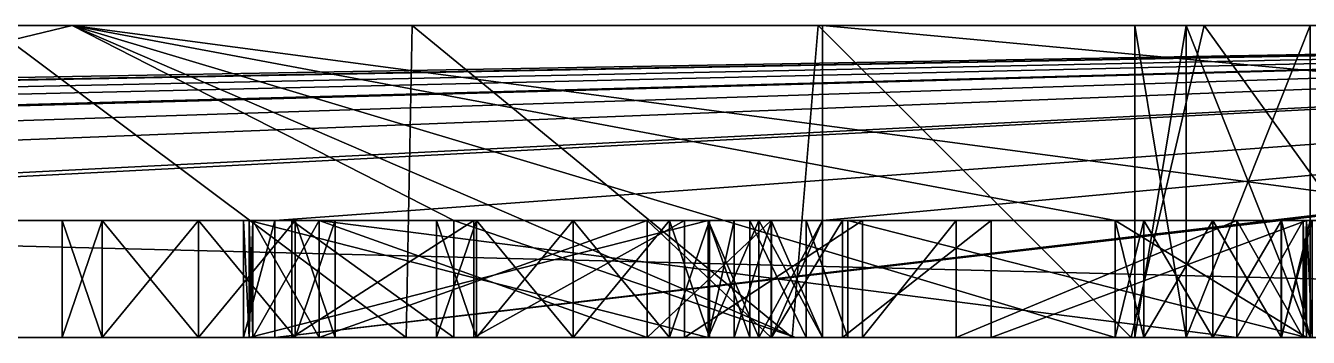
# Model space of a CAD drawing. Header units: millimetres. Extents: x -79 to 79, y 0 to 4.
# Drawn here: x 32.78 to 49.23, y 0 to 4 of the extents above; entities that cross this region are included whole.
import ezdxf

# ---------------------------------------------------------------- set-up
doc = ezdxf.new("R2010")
doc.units = ezdxf.units.MM
doc.header["$LTSCALE"] = 57.942387
for name, color, linetype in [('1', 7, 'CONTINUOUS'), ('100', 7, 'CONTINUOUS'), ('101', 7, 'CONTINUOUS'), ('102', 7, 'CONTINUOUS'), ('103', 7, 'CONTINUOUS'), ('104', 7, 'CONTINUOUS'), ('105', 7, 'CONTINUOUS'), ('106', 7, 'CONTINUOUS'), ('107', 7, 'CONTINUOUS'), ('108', 7, 'CONTINUOUS'), ('109', 7, 'CONTINUOUS'), ('130', 7, 'CONTINUOUS'), ('131', 7, 'CONTINUOUS'), ('132', 7, 'CONTINUOUS'), ('133', 7, 'CONTINUOUS'), ('134', 7, 'CONTINUOUS'), ('14', 7, 'CONTINUOUS'), ('141', 7, 'CONTINUOUS'), ('143', 7, 'CONTINUOUS'), ('144', 7, 'CONTINUOUS'), ('145', 7, 'CONTINUOUS'), ('146', 7, 'CONTINUOUS'), ('151', 7, 'CONTINUOUS'), ('163', 7, 'CONTINUOUS'), ('164', 7, 'CONTINUOUS'), ('165', 7, 'CONTINUOUS'), ('166', 7, 'CONTINUOUS'), ('2', 7, 'CONTINUOUS'), ('200', 7, 'CONTINUOUS'), ('201', 7, 'CONTINUOUS'), ('204', 7, 'CONTINUOUS'), ('205', 7, 'CONTINUOUS'), ('215', 7, 'CONTINUOUS'), ('216', 7, 'CONTINUOUS'), ('217', 7, 'CONTINUOUS'), ('218', 7, 'CONTINUOUS'), ('219', 7, 'CONTINUOUS'), ('220', 7, 'CONTINUOUS'), ('5', 7, 'CONTINUOUS'), ('8', 7, 'CONTINUOUS'), ('92', 7, 'CONTINUOUS'), ('93', 7, 'CONTINUOUS'), ('94', 7, 'CONTINUOUS'), ('95', 7, 'CONTINUOUS'), ('96', 7, 'CONTINUOUS'), ('97', 7, 'CONTINUOUS'), ('98', 7, 'CONTINUOUS'), ('99', 7, 'CONTINUOUS')]:
    doc.layers.add(name, color=color, linetype=linetype)

msp = doc.modelspace()

# ---------------------------------------------------------------- linework, layer by layer
at = {"layer": '1', "color": 250, "linetype": 'Continuous', "true_color": 0x272a2e}
for points in [[(21.848, 0, 38.5), (35.977, 0, 38.5), (-79, 0, 42.5), (21.848, 0, 38.5)], [(35.977, 0, 38.5), (48.876, 0, 38.5), (-79, 0, 42.5), (35.977, 0, 38.5)], [(48.876, 0, 38.5), (62.745, 0, 38.174), (-79, 0, 42.5), (48.876, 0, 38.5)], [(63.005, 0, 38.5), (64.274, 0, 38.5), (-79, 0, 42.5), (63.005, 0, 38.5)], [(-79, 0, 42.5), (64.274, 0, 38.5), (79, 0, 42.5), (-79, 0, 42.5)], [(62.858, 0, 38.351), (63.005, 0, 38.5), (-79, 0, 42.5), (62.858, 0, 38.351)], [(62.745, 0, 38.174), (62.858, 0, 38.351), (-79, 0, 42.5), (62.745, 0, 38.174)], [(21.848, 0, 38.5), (21.994, 0, 38.351), (35.576, 0, 37.926), (21.848, 0, 38.5)], [(35.977, 0, 38.5), (21.848, 0, 38.5), (35.576, 0, 37.926), (35.977, 0, 38.5)], [(21.994, 0, 38.351), (22.108, 0, 38.174), (33.762, 0, 21.237), (21.994, 0, 38.351)], [(35.576, 0, 37.926), (21.994, 0, 38.351), (35, 0, 21.75), (35.576, 0, 37.926)], [(35, 0, 21.75), (21.994, 0, 38.351), (33.762, 0, 21.237), (35, 0, 21.75)], [(22.108, 0, 38.174), (27.99, 0, 26.41), (33.25, 0, 20), (22.108, 0, 38.174)], [(33.762, 0, 21.237), (22.108, 0, 38.174), (33.25, 0, 20), (33.762, 0, 21.237)], [(27.99, 0, 26.41), (33.25, 0, -20), (33.25, 0, 20), (27.99, 0, 26.41)], [(33.25, 0, -20), (27.99, 0, 26.41), (32.015, 0, -57.071), (33.25, 0, -20)], [(36.196, 0, -48.716), (33.25, 0, -20), (32.015, 0, -57.071), (36.196, 0, -48.716)], [(37.662, 0, -56.895), (36.196, 0, -48.716), (32.015, 0, -57.071), (37.662, 0, -56.895)], [(33.25, 0, -20), (33.762, 0, -18.763), (33.25, 0, 20), (33.25, 0, -20)], [(33.25, 0, 20), (33.762, 0, -18.763), (33.762, 0, 18.763), (33.25, 0, 20)], [(33.762, 0, -21.237), (33.25, 0, -20), (36.196, 0, -48.716), (33.762, 0, -21.237)], [(33.762, 0, -18.763), (35, 0, -18.25), (33.762, 0, 18.763), (33.762, 0, -18.763)], [(33.762, 0, 18.763), (35, 0, -18.25), (35, 0, 18.25), (33.762, 0, 18.763)], [(35, 0, -21.75), (33.762, 0, -21.237), (35.65, 0, -37.229), (35, 0, -21.75)], [(33.762, 0, -21.237), (36.196, 0, -48.716), (35.694, 0, -38.202), (33.762, 0, -21.237)], [(35.65, 0, -37.229), (33.762, 0, -21.237), (35.694, 0, -38.202), (35.65, 0, -37.229)], [(36.238, 0, 21.237), (35.576, 0, 37.926), (35, 0, 21.75), (36.238, 0, 21.237)], [(35, 0, -18.25), (36.238, 0, -18.763), (35.65, 0, -5.197), (35, 0, -18.25)], [(35, 0, 18.25), (35, 0, -18.25), (35.65, 0, -5.197), (35, 0, 18.25)], [(36.238, 0, -21.237), (35, 0, -21.75), (35.65, 0, -37.229), (36.238, 0, -21.237)], [(36.238, 0, 18.763), (35, 0, 18.25), (35.65, 0, 5.197), (36.238, 0, 18.763)], [(35, 0, 18.25), (35.65, 0, -5.197), (35.65, 0, 5.197), (35, 0, 18.25)], [(35.65, 0, 37.229), (35.576, 0, 37.926), (36.238, 0, 21.237), (35.65, 0, 37.229)], [(41.532, 0, 25.465), (35.65, 0, 37.229), (41.532, 0, 16.961), (41.532, 0, 25.465)], [(36.75, 0, 20), (35.65, 0, 37.229), (36.238, 0, 21.237), (36.75, 0, 20)], [(35.65, 0, 37.229), (36.75, 0, 20), (41.532, 0, 16.961), (35.65, 0, 37.229)], [(36.238, 0, -18.763), (36.75, 0, -20), (35.65, 0, -5.197), (36.238, 0, -18.763)], [(36.75, 0, -20), (41.532, 0, -25.465), (35.65, 0, -5.197), (36.75, 0, -20)], [(41.532, 0, -25.465), (36.238, 0, -21.237), (35.65, 0, -37.229), (41.532, 0, -25.465)], [(41.532, 0, 16.961), (36.238, 0, 18.763), (35.65, 0, 5.197), (41.532, 0, 16.961)], [(35.65, 0, -5.197), (41.532, 0, -25.465), (41.532, 0, -16.961), (35.65, 0, -5.197)], [(35.65, 0, -5.197), (35.694, 0, -4.224), (35.65, 0, 5.197), (35.65, 0, -5.197)], [(35.65, 0, 5.197), (35.694, 0, -4.224), (35.694, 0, 4.224), (35.65, 0, 5.197)], [(35.694, 0, -38.202), (36.196, 0, -48.716), (36.544, 0, -38.676), (35.694, 0, -38.202)], [(35.694, 0, -4.224), (36.544, 0, -3.75), (35.694, 0, 4.224), (35.694, 0, -4.224)], [(35.694, 0, 4.224), (36.544, 0, -3.75), (36.544, 0, 3.75), (35.694, 0, 4.224)], [(36.196, 0, -48.716), (38.527, 0, -50.085), (36.544, 0, -38.676), (36.196, 0, -48.716)], [(38.274, 0, -52.872), (36.196, 0, -48.716), (37.662, 0, -56.895), (38.274, 0, -52.872)], [(36.75, 0, -20), (36.238, 0, -21.237), (41.532, 0, -25.465), (36.75, 0, -20)], [(36.75, 0, 20), (36.238, 0, 18.763), (41.532, 0, 16.961), (36.75, 0, 20)], [(44.713, 0, -46.176), (48.308, 0, -46.176), (36.544, 0, -38.676), (44.713, 0, -46.176)], [(41.038, 0, -44.013), (44.713, 0, -46.176), (36.544, 0, -38.676), (41.038, 0, -44.013)], [(38.527, 0, -50.085), (38.05, 0, -45.25), (36.544, 0, -38.676), (38.527, 0, -50.085)], [(36.544, 0, -38.676), (48.308, 0, -46.176), (48.308, 0, -38.676), (36.544, 0, -38.676)], [(39.8, 0, -43.5), (41.038, 0, -44.013), (36.544, 0, -38.676), (39.8, 0, -43.5)], [(38.562, 0, -44.013), (39.8, 0, -43.5), (36.544, 0, -38.676), (38.562, 0, -44.013)], [(38.05, 0, -45.25), (38.562, 0, -44.013), (36.544, 0, -38.676), (38.05, 0, -45.25)], [(36.544, 0, -3.75), (40.75, 0, -3.75), (36.544, 0, 3.75), (36.544, 0, -3.75)], [(40.75, 0, -3.75), (40.75, 0, 3.75), (36.544, 0, 3.75), (40.75, 0, -3.75)], [(42.609, 0, -56.71), (38.274, 0, -52.872), (37.662, 0, -56.895), (42.609, 0, -56.71)], [(38.05, 0, -45.25), (38.527, 0, -50.085), (38.562, 0, -46.487), (38.05, 0, -45.25)], [(42.654, 0, -52.705), (38.274, 0, -52.872), (42.609, 0, -56.71), (42.654, 0, -52.705)], [(38.527, 0, -50.085), (41.228, 0, -50.042), (38.562, 0, -46.487), (38.527, 0, -50.085)], [(38.562, 0, -46.487), (41.228, 0, -50.042), (39.8, 0, -47), (38.562, 0, -46.487)], [(39.8, 0, -47), (41.228, 0, -50.042), (41.038, 0, -46.487), (39.8, 0, -47)], [(40.75, 0, -3.75), (42.341, 0, -4.409), (40.75, 0, 3.75), (40.75, 0, -3.75)], [(40.75, 0, 3.75), (42.341, 0, -4.409), (42.341, 0, 4.409), (40.75, 0, 3.75)], [(43.513, 0, -48.598), (44.713, 0, -46.176), (41.038, 0, -44.013), (43.513, 0, -48.598)], [(41.55, 0, -45.25), (43.513, 0, -48.598), (41.038, 0, -44.013), (41.55, 0, -45.25)], [(41.228, 0, -50.042), (41.55, 0, -45.25), (41.038, 0, -46.487), (41.228, 0, -50.042)], [(41.228, 0, -50.042), (43.513, 0, -48.598), (41.55, 0, -45.25), (41.228, 0, -50.042)], [(42.066, 0, 24.98), (41.532, 0, 25.465), (42.181, 0, 17.483), (42.066, 0, 24.98)], [(42.181, 0, 17.483), (41.532, 0, 25.465), (41.532, 0, 16.961), (42.181, 0, 17.483)], [(41.532, 0, -25.465), (41.867, 0, -25.084), (41.532, 0, -16.961), (41.532, 0, -25.465)], [(41.532, 0, -16.961), (41.867, 0, -25.084), (42.181, 0, -17.483), (41.532, 0, -16.961)], [(41.867, 0, -25.084), (42.345, 0, -24.916), (42.181, 0, -17.483), (41.867, 0, -25.084)], [(42.787, 0, 24.98), (42.066, 0, 24.98), (42.181, 0, 17.483), (42.787, 0, 24.98)], [(43, 0, 17.333), (42.787, 0, 24.98), (42.181, 0, 17.483), (43, 0, 17.333)], [(42.345, 0, -24.916), (43, 0, -17.333), (42.181, 0, -17.483), (42.345, 0, -24.916)], [(42.341, 0, -4.409), (43, 0, -6), (42.341, 0, 4.409), (42.341, 0, -4.409)], [(42.341, 0, 4.409), (43, 0, -6), (43, 0, 6), (42.341, 0, 4.409)], [(42.345, 0, -24.916), (43.255, 0, -27.358), (43, 0, -17.333), (42.345, 0, -24.916)], [(46.956, 0, -56.521), (42.654, 0, -52.705), (42.609, 0, -56.71), (46.956, 0, -56.521)], [(46.752, 0, -52.526), (42.654, 0, -52.705), (46.956, 0, -56.521), (46.752, 0, -52.526)], [(43.321, 0, 25.465), (42.787, 0, 24.98), (43, 0, 17.333), (43.321, 0, 25.465)], [(43.255, 0, -27.358), (43.321, 0, 25.465), (43, 0, 17.333), (43.255, 0, -27.358)], [(43, 0, -17.333), (43.255, 0, -27.358), (43, 0, -6), (43, 0, -17.333)], [(43, 0, -6), (43.255, 0, -27.358), (43, 0, 6), (43, 0, -6)], [(43, 0, 6), (43.255, 0, -27.358), (43, 0, 17.333), (43, 0, 6)], [(45.159, 0, -29.142), (43.321, 0, 25.465), (43.255, 0, -27.358), (45.159, 0, -29.142)], [(49.203, 0, 37.229), (43.321, 0, 25.465), (47.659, 0, 16.841), (49.203, 0, 37.229)], [(43.321, 0, 25.465), (45.159, 0, -29.142), (46.75, 0, -24.2), (43.321, 0, 25.465)], [(43.321, 0, 25.465), (46.75, 0, -24.2), (47, 0, -15.25), (43.321, 0, 25.465)], [(47.659, 0, 16.841), (43.321, 0, 25.465), (47, 0, 15.25), (47.659, 0, 16.841)], [(47, 0, 15.25), (43.321, 0, 25.465), (47, 0, -15.25), (47, 0, 15.25)], [(45.159, 0, -29.142), (49.203, 0, -37.229), (46.75, 0, -24.2), (45.159, 0, -29.142)], [(46.75, 0, -24.2), (49.203, 0, -37.229), (47.116, 0, -25.084), (46.75, 0, -24.2)], [(46.75, 0, -24.2), (47.116, 0, -23.316), (47, 0, -15.25), (46.75, 0, -24.2)], [(49.203, 0, -47.624), (46.752, 0, -52.526), (46.956, 0, -56.521), (49.203, 0, -47.624)], [(50.771, 0, -56.331), (49.203, 0, -47.624), (46.956, 0, -56.521), (50.771, 0, -56.331)], [(47, 0, -15.25), (47.116, 0, -23.316), (47.659, 0, -16.841), (47, 0, -15.25)], [(47.116, 0, -25.084), (49.203, 0, -37.229), (48, 0, -25.45), (47.116, 0, -25.084)], [(47.116, 0, -23.316), (48, 0, -22.95), (47.659, 0, -16.841), (47.116, 0, -23.316)], [(49.25, 0, 17.5), (49.203, 0, 37.229), (47.659, 0, 16.841), (49.25, 0, 17.5)], [(48.884, 0, -23.316), (49.25, 0, -24.2), (47.659, 0, -16.841), (48.884, 0, -23.316)], [(47.659, 0, -16.841), (49.25, 0, -24.2), (49.25, 0, -17.5), (47.659, 0, -16.841)], [(48, 0, -22.95), (48.884, 0, -23.316), (47.659, 0, -16.841), (48, 0, -22.95)], [(48, 0, -25.45), (49.203, 0, -37.229), (48.884, 0, -25.084), (48, 0, -25.45)], [(48.308, 0, -46.176), (49.159, 0, -46.651), (48.308, 0, -38.676), (48.308, 0, -46.176)], [(48.308, 0, -38.676), (49.159, 0, -46.651), (49.159, 0, -38.202), (48.308, 0, -38.676)], [(48.876, 0, 38.5), (49.277, 0, 37.926), (62.745, 0, 38.174), (48.876, 0, 38.5)], [(49.203, 0, -37.229), (49.25, 0, -24.2), (48.884, 0, -25.084), (49.203, 0, -37.229)], [(49.159, 0, -46.651), (49.203, 0, -47.624), (49.159, 0, -38.202), (49.159, 0, -46.651)], [(49.159, 0, -38.202), (49.203, 0, -47.624), (49.203, 0, -37.229), (49.159, 0, -38.202)], [(49.277, 0, 37.926), (49.203, 0, 37.229), (49.25, 0, 17.5), (49.277, 0, 37.926)], [(49.203, 0, -37.229), (49.203, 0, -47.624), (50.771, 0, -56.331), (49.203, 0, -37.229)], [(49.25, 0, -24.2), (49.203, 0, -37.229), (50.771, 0, -56.331), (49.25, 0, -24.2)]]:
    msp.add_3dface(points, dxfattribs=at)
at = {"layer": '100', "color": 250, "linetype": 'Continuous', "true_color": 0x272a2e}
for points in [[(48.308, 0, -46.176), (44.713, 0, -46.176), (48.308, 1.5, -46.176), (48.308, 0, -46.176)], [(44.713, 0, -46.176), (44.713, 1.5, -46.176), (48.308, 1.5, -46.176), (44.713, 0, -46.176)]]:
    msp.add_3dface(points, dxfattribs=at)
at = {"layer": '101', "color": 250, "linetype": 'Continuous', "true_color": 0x272a2e}
for points in [[(49.159, 0, -46.651), (48.308, 0, -46.176), (49.159, 1.5, -46.651), (49.159, 0, -46.651)], [(48.308, 0, -46.176), (48.308, 1.5, -46.176), (49.159, 1.5, -46.651), (48.308, 0, -46.176)], [(49.203, 0, -47.624), (49.159, 0, -46.651), (49.203, 1.5, -47.624), (49.203, 0, -47.624)], [(49.159, 0, -46.651), (49.159, 1.5, -46.651), (49.203, 1.5, -47.624), (49.159, 0, -46.651)]]:
    msp.add_3dface(points, dxfattribs=at)
at = {"layer": '102', "color": 250, "linetype": 'Continuous', "true_color": 0x272a2e}
for points in [[(46.752, 0, -52.526), (49.203, 0, -47.624), (46.752, 1.5, -52.526), (46.752, 0, -52.526)], [(46.752, 1.5, -52.526), (49.203, 0, -47.624), (49.203, 1.5, -47.624), (46.752, 1.5, -52.526)]]:
    msp.add_3dface(points, dxfattribs=at)
at = {"layer": '103', "color": 250, "linetype": 'Continuous', "true_color": 0x272a2e}
for points in [[(36.196, 0, -48.716), (38.274, 0, -52.872), (36.196, 1.5, -48.716), (36.196, 0, -48.716)], [(38.274, 0, -52.872), (38.274, 1.5, -52.872), (36.196, 1.5, -48.716), (38.274, 0, -52.872)]]:
    msp.add_3dface(points, dxfattribs=at)
at = {"layer": '104', "color": 250, "linetype": 'Continuous', "true_color": 0x272a2e}
for points in [[(41.532, 0, -25.465), (35.65, 0, -37.229), (41.532, 1.5, -25.465), (41.532, 0, -25.465)], [(41.532, 1.5, -25.465), (35.65, 0, -37.229), (35.65, 1.5, -37.229), (41.532, 1.5, -25.465)]]:
    msp.add_3dface(points, dxfattribs=at)
at = {"layer": '105', "color": 250, "linetype": 'Continuous', "true_color": 0x272a2e}
for points in [[(41.867, 0, -25.084), (41.532, 0, -25.465), (41.867, 1.5, -25.084), (41.867, 0, -25.084)], [(41.532, 0, -25.465), (41.532, 1.5, -25.465), (41.867, 1.5, -25.084), (41.532, 0, -25.465)], [(42.345, 0, -24.916), (41.867, 0, -25.084), (42.345, 1.5, -24.916), (42.345, 0, -24.916)], [(41.867, 0, -25.084), (41.867, 1.5, -25.084), (42.345, 1.5, -24.916), (41.867, 0, -25.084)]]:
    msp.add_3dface(points, dxfattribs=at)
at = {"layer": '106', "color": 250, "linetype": 'Continuous', "true_color": 0x272a2e}
for points in [[(49.203, 0, -37.229), (45.159, 0, -29.142), (49.203, 1.5, -37.229), (49.203, 0, -37.229)], [(45.159, 0, -29.142), (45.159, 1.5, -29.142), (49.203, 1.5, -37.229), (45.159, 0, -29.142)]]:
    msp.add_3dface(points, dxfattribs=at)
at = {"layer": '107', "color": 250, "linetype": 'Continuous', "true_color": 0x272a2e}
for points in [[(48.308, 0, -38.676), (49.159, 0, -38.202), (48.308, 1.5, -38.676), (48.308, 0, -38.676)], [(49.159, 0, -38.202), (49.159, 1.5, -38.202), (48.308, 1.5, -38.676), (49.159, 0, -38.202)], [(49.159, 0, -38.202), (49.203, 0, -37.229), (49.159, 1.5, -38.202), (49.159, 0, -38.202)], [(49.203, 0, -37.229), (49.203, 1.5, -37.229), (49.159, 1.5, -38.202), (49.203, 0, -37.229)]]:
    msp.add_3dface(points, dxfattribs=at)
at = {"layer": '108', "color": 250, "linetype": 'Continuous', "true_color": 0x272a2e}
for points in [[(36.544, 0, -38.676), (48.308, 0, -38.676), (36.544, 1.5, -38.676), (36.544, 0, -38.676)], [(48.308, 0, -38.676), (48.308, 1.5, -38.676), (36.544, 1.5, -38.676), (48.308, 0, -38.676)]]:
    msp.add_3dface(points, dxfattribs=at)
at = {"layer": '109', "color": 250, "linetype": 'Continuous', "true_color": 0x272a2e}
for points in [[(35.65, 0, -37.229), (35.694, 0, -38.202), (35.65, 1.5, -37.229), (35.65, 0, -37.229)], [(35.694, 0, -38.202), (35.694, 1.5, -38.202), (35.65, 1.5, -37.229), (35.694, 0, -38.202)], [(35.694, 0, -38.202), (36.544, 0, -38.676), (35.694, 1.5, -38.202), (35.694, 0, -38.202)], [(36.544, 0, -38.676), (36.544, 1.5, -38.676), (35.694, 1.5, -38.202), (36.544, 0, -38.676)]]:
    msp.add_3dface(points, dxfattribs=at)
at = {"layer": '130', "color": 250, "linetype": 'Continuous', "true_color": 0x272a2e}
for points in [[(35.977, 0, 38.5), (35.576, 0, 37.926), (35.977, 1.5, 38.5), (35.977, 0, 38.5)], [(35.576, 0, 37.926), (35.65, 0, 37.229), (35.576, 1.5, 37.926), (35.576, 0, 37.926)], [(35.576, 0, 37.926), (35.576, 1.5, 37.926), (35.977, 1.5, 38.5), (35.576, 0, 37.926)], [(35.65, 0, 37.229), (35.65, 1.5, 37.229), (35.576, 1.5, 37.926), (35.65, 0, 37.229)]]:
    msp.add_3dface(points, dxfattribs=at)
at = {"layer": '131', "color": 250, "linetype": 'Continuous', "true_color": 0x272a2e}
for points in [[(49.277, 0, 37.926), (48.876, 0, 38.5), (49.277, 1.5, 37.926), (49.277, 0, 37.926)], [(48.876, 0, 38.5), (48.876, 1.5, 38.5), (49.277, 1.5, 37.926), (48.876, 0, 38.5)], [(49.203, 0, 37.229), (49.277, 0, 37.926), (49.203, 1.5, 37.229), (49.203, 0, 37.229)], [(49.277, 0, 37.926), (49.277, 1.5, 37.926), (49.203, 1.5, 37.229), (49.277, 0, 37.926)]]:
    msp.add_3dface(points, dxfattribs=at)
at = {"layer": '132', "color": 250, "linetype": 'Continuous', "true_color": 0x272a2e}
for points in [[(43.321, 0, 25.465), (49.203, 0, 37.229), (43.321, 1.5, 25.465), (43.321, 0, 25.465)], [(49.203, 0, 37.229), (49.203, 1.5, 37.229), (43.321, 1.5, 25.465), (49.203, 0, 37.229)]]:
    msp.add_3dface(points, dxfattribs=at)
at = {"layer": '133', "color": 250, "linetype": 'Continuous', "true_color": 0x272a2e}
for points in [[(41.532, 0, 25.465), (42.066, 0, 24.98), (41.532, 1.5, 25.465), (41.532, 0, 25.465)], [(42.066, 0, 24.98), (42.066, 1.5, 24.98), (41.532, 1.5, 25.465), (42.066, 0, 24.98)], [(42.066, 0, 24.98), (42.787, 0, 24.98), (42.066, 1.5, 24.98), (42.066, 0, 24.98)], [(42.787, 0, 24.98), (42.787, 1.5, 24.98), (42.066, 1.5, 24.98), (42.787, 0, 24.98)], [(42.787, 0, 24.98), (43.321, 0, 25.465), (42.787, 1.5, 24.98), (42.787, 0, 24.98)], [(43.321, 0, 25.465), (43.321, 1.5, 25.465), (42.787, 1.5, 24.98), (43.321, 0, 25.465)]]:
    msp.add_3dface(points, dxfattribs=at)
at = {"layer": '134', "color": 250, "linetype": 'Continuous', "true_color": 0x272a2e}
for points in [[(35.65, 0, 37.229), (41.532, 0, 25.465), (35.65, 1.5, 37.229), (35.65, 0, 37.229)], [(41.532, 0, 25.465), (41.532, 1.5, 25.465), (35.65, 1.5, 37.229), (41.532, 0, 25.465)]]:
    msp.add_3dface(points, dxfattribs=at)
at = {"layer": '14', "color": 250, "linetype": 'Continuous', "true_color": 0x272a2e}
for points in [[(37.662, 0, -56.895), (32.015, 0, -57.071), (32.316, 4, -57.063), (37.662, 0, -56.895)], [(37.74, 4, -56.893), (37.662, 0, -56.895), (32.316, 4, -57.063), (37.74, 4, -56.893)], [(42.609, 0, -56.71), (37.662, 0, -56.895), (37.74, 4, -56.893), (42.609, 0, -56.71)], [(42.942, 4, -56.697), (42.609, 0, -56.71), (37.74, 4, -56.893), (42.942, 4, -56.697)], [(46.956, 0, -56.521), (42.609, 0, -56.71), (42.942, 4, -56.697), (46.956, 0, -56.521)], [(47.892, 4, -56.476), (46.956, 0, -56.521), (42.942, 4, -56.697), (47.892, 4, -56.476)], [(50.771, 0, -56.331), (46.956, 0, -56.521), (47.892, 4, -56.476), (50.771, 0, -56.331)], [(52.561, 4, -56.233), (50.771, 0, -56.331), (47.892, 4, -56.476), (52.561, 4, -56.233)]]:
    msp.add_3dface(points, dxfattribs=at)
at = {"layer": '141', "color": 250, "linetype": 'Continuous', "true_color": 0x272a2e}
for points in [[(-79, 4, 42.5), (79, 4, 42.5), (-70, 4, 38.5), (-79, 4, 42.5)], [(-70, 4, 38.5), (79, 4, 42.5), (70, 4, 38.5), (-70, 4, 38.5)], [(33.378, 4, -53.03), (20.934, 4, -57.321), (19.023, 4, -53.352), (33.378, 4, -53.03)], [(26.703, 4, -57.206), (20.934, 4, -57.321), (33.378, 4, -53.03), (26.703, 4, -57.206)], [(32.316, 4, -57.063), (26.703, 4, -57.206), (33.378, 4, -53.03), (32.316, 4, -57.063)], [(37.74, 4, -56.893), (32.316, 4, -57.063), (33.378, 4, -53.03), (37.74, 4, -56.893)], [(55.365, 4, -52.059), (37.74, 4, -56.893), (33.378, 4, -53.03), (55.365, 4, -52.059)], [(42.942, 4, -56.697), (37.74, 4, -56.893), (55.365, 4, -52.059), (42.942, 4, -56.697)], [(47.892, 4, -56.476), (42.942, 4, -56.697), (55.365, 4, -52.059), (47.892, 4, -56.476)], [(49.25, 4, 17.5), (47.659, 4, 16.841), (43, 4, 21.5), (49.25, 4, 17.5)], [(70, 4, 21.5), (49.25, 4, 17.5), (43, 4, 21.5), (70, 4, 21.5)], [(47, 4, 15.25), (47, 4, -15.25), (43, 4, -21.5), (47, 4, 15.25)], [(47.659, 4, 16.841), (47, 4, 15.25), (43, 4, 21.5), (47.659, 4, 16.841)], [(43, 4, 21.5), (47, 4, 15.25), (43, 4, -21.5), (43, 4, 21.5)], [(47, 4, -15.25), (47.659, 4, -16.841), (43, 4, -21.5), (47, 4, -15.25)], [(47.659, 4, -16.841), (49.25, 4, -17.5), (43, 4, -21.5), (47.659, 4, -16.841)], [(43, 4, -21.5), (49.25, 4, -17.5), (70, 4, -21.5), (43, 4, -21.5)], [(52.561, 4, -56.233), (47.892, 4, -56.476), (55.365, 4, -52.059), (52.561, 4, -56.233)]]:
    msp.add_3dface(points, dxfattribs=at)
at = {"layer": '143', "color": 250, "linetype": 'Continuous', "true_color": 0x272a2e}
for points in [[(57.25, 1.5, -21.5), (43, 1.5, -21.5), (70, 4, -21.5), (57.25, 1.5, -21.5)], [(43, 1.5, -21.5), (43, 4, -21.5), (70, 4, -21.5), (43, 1.5, -21.5)]]:
    msp.add_3dface(points, dxfattribs=at)
at = {"layer": '144', "color": 250, "linetype": 'Continuous', "true_color": 0x272a2e}
for points in [[(43, 1.5, -17.333), (43, 0, -6), (43, 4, -21.5), (43, 1.5, -17.333)], [(43, 0, -6), (43, 1.5, -6), (43, 4, -21.5), (43, 0, -6)], [(43, 1.5, -21.5), (43, 1.5, -17.333), (43, 4, -21.5), (43, 1.5, -21.5)], [(43, 1.5, -6), (43, 1.5, 6), (43, 4, -21.5), (43, 1.5, -6)], [(43, 1.5, 6), (43, 1.5, 17.333), (43, 4, -21.5), (43, 1.5, 6)], [(43, 1.5, 17.333), (43, 1.5, 21.5), (43, 4, -21.5), (43, 1.5, 17.333)], [(43, 1.5, 21.5), (43, 4, 21.5), (43, 4, -21.5), (43, 1.5, 21.5)], [(43, 0, -17.333), (43, 0, -6), (43, 1.5, -17.333), (43, 0, -17.333)], [(43, 0, 6), (43, 0, 17.333), (43, 1.5, 6), (43, 0, 6)], [(43, 1.5, 6), (43, 0, 17.333), (43, 1.5, 17.333), (43, 1.5, 6)]]:
    msp.add_3dface(points, dxfattribs=at)
at = {"layer": '145', "color": 250, "linetype": 'Continuous', "true_color": 0x272a2e}
for points in [[(43, 1.5, 21.5), (70, 1.5, 21.5), (43, 4, 21.5), (43, 1.5, 21.5)], [(70, 1.5, 21.5), (70, 4, 21.5), (43, 4, 21.5), (70, 1.5, 21.5)]]:
    msp.add_3dface(points, dxfattribs=at)
at = {"layer": '146', "color": 250, "linetype": 'Continuous', "true_color": 0x272a2e}
for points in [[(-64.274, 1.5, 38.5), (-70, 1.5, 38.5), (70, 4, 38.5), (-64.274, 1.5, 38.5)], [(-70, 1.5, 38.5), (-70, 4, 38.5), (70, 4, 38.5), (-70, 1.5, 38.5)], [(-63.005, 1.5, 38.5), (-64.274, 1.5, 38.5), (70, 4, 38.5), (-63.005, 1.5, 38.5)], [(-48.876, 1.5, 38.5), (-63.005, 1.5, 38.5), (70, 4, 38.5), (-48.876, 1.5, 38.5)], [(-35.977, 1.5, 38.5), (-48.876, 1.5, 38.5), (70, 4, 38.5), (-35.977, 1.5, 38.5)], [(-21.848, 1.5, 38.5), (-35.977, 1.5, 38.5), (70, 4, 38.5), (-21.848, 1.5, 38.5)], [(-20.579, 1.5, 38.5), (-21.848, 1.5, 38.5), (70, 4, 38.5), (-20.579, 1.5, 38.5)], [(-6.449, 1.5, 38.5), (-20.579, 1.5, 38.5), (70, 4, 38.5), (-6.449, 1.5, 38.5)], [(6.449, 1.5, 38.5), (-6.449, 1.5, 38.5), (70, 4, 38.5), (6.449, 1.5, 38.5)], [(20.579, 1.5, 38.5), (6.449, 1.5, 38.5), (70, 4, 38.5), (20.579, 1.5, 38.5)], [(21.848, 1.5, 38.5), (20.579, 1.5, 38.5), (70, 4, 38.5), (21.848, 1.5, 38.5)], [(35.977, 1.5, 38.5), (21.848, 1.5, 38.5), (70, 4, 38.5), (35.977, 1.5, 38.5)], [(48.876, 1.5, 38.5), (35.977, 0, 38.5), (70, 4, 38.5), (48.876, 1.5, 38.5)], [(35.977, 0, 38.5), (35.977, 1.5, 38.5), (70, 4, 38.5), (35.977, 0, 38.5)], [(63.005, 1.5, 38.5), (48.876, 1.5, 38.5), (70, 4, 38.5), (63.005, 1.5, 38.5)], [(48.876, 0, 38.5), (35.977, 0, 38.5), (48.876, 1.5, 38.5), (48.876, 0, 38.5)]]:
    msp.add_3dface(points, dxfattribs=at)
at = {"layer": '151', "color": 250, "linetype": 'Continuous', "true_color": 0x272a2e}
for points in [[(23.016, 1.5, -53.282), (33.378, 4, -53.03), (19.023, 4, -53.352), (23.016, 1.5, -53.282)], [(23.016, 1.5, -53.282), (38.274, 1.5, -52.872), (33.378, 4, -53.03), (23.016, 1.5, -53.282)], [(42.654, 0, -52.705), (46.752, 0, -52.526), (33.378, 4, -53.03), (42.654, 0, -52.705)], [(38.274, 1.5, -52.872), (42.654, 0, -52.705), (33.378, 4, -53.03), (38.274, 1.5, -52.872)], [(46.752, 0, -52.526), (46.752, 1.5, -52.526), (33.378, 4, -53.03), (46.752, 0, -52.526)], [(46.752, 1.5, -52.526), (52.184, 1.5, -52.247), (33.378, 4, -53.03), (46.752, 1.5, -52.526)], [(52.184, 1.5, -52.247), (55.365, 4, -52.059), (33.378, 4, -53.03), (52.184, 1.5, -52.247)], [(38.274, 0, -52.872), (42.654, 0, -52.705), (38.274, 1.5, -52.872), (38.274, 0, -52.872)]]:
    msp.add_3dface(points, dxfattribs=at)
at = {"layer": '163', "color": 250, "linetype": 'Continuous', "true_color": 0x272a2e}
for points in [[(33.762, 0, -18.763), (33.25, 0, -20), (33.762, 1.5, -18.763), (33.762, 0, -18.763)], [(33.25, 0, -20), (33.25, 1.5, -20), (33.762, 1.5, -18.763), (33.25, 0, -20)], [(35, 0, -18.25), (33.762, 0, -18.763), (35, 1.5, -18.25), (35, 0, -18.25)], [(33.762, 0, -18.763), (33.762, 1.5, -18.763), (35, 1.5, -18.25), (33.762, 0, -18.763)], [(36.238, 0, -18.763), (35, 0, -18.25), (36.238, 1.5, -18.763), (36.238, 0, -18.763)], [(35, 0, -18.25), (35, 1.5, -18.25), (36.238, 1.5, -18.763), (35, 0, -18.25)], [(36.75, 0, -20), (36.238, 0, -18.763), (36.75, 1.5, -20), (36.75, 0, -20)], [(36.75, 1.5, -20), (36.238, 0, -18.763), (36.238, 1.5, -18.763), (36.75, 1.5, -20)]]:
    msp.add_3dface(points, dxfattribs=at)
at = {"layer": '164', "color": 250, "linetype": 'Continuous', "true_color": 0x272a2e}
for points in [[(33.25, 0, -20), (33.762, 0, -21.237), (33.25, 1.5, -20), (33.25, 0, -20)], [(33.762, 0, -21.237), (33.762, 1.5, -21.237), (33.25, 1.5, -20), (33.762, 0, -21.237)], [(33.762, 0, -21.237), (35, 0, -21.75), (33.762, 1.5, -21.237), (33.762, 0, -21.237)], [(35, 0, -21.75), (35, 1.5, -21.75), (33.762, 1.5, -21.237), (35, 0, -21.75)], [(35, 0, -21.75), (36.238, 0, -21.237), (35, 1.5, -21.75), (35, 0, -21.75)], [(36.238, 0, -21.237), (36.238, 1.5, -21.237), (35, 1.5, -21.75), (36.238, 0, -21.237)], [(36.238, 0, -21.237), (36.75, 0, -20), (36.238, 1.5, -21.237), (36.238, 0, -21.237)], [(36.75, 0, -20), (36.75, 1.5, -20), (36.238, 1.5, -21.237), (36.75, 0, -20)]]:
    msp.add_3dface(points, dxfattribs=at)
at = {"layer": '165', "color": 250, "linetype": 'Continuous', "true_color": 0x272a2e}
for points in [[(33.762, 0, 21.237), (33.25, 0, 20), (33.762, 1.5, 21.237), (33.762, 0, 21.237)], [(33.25, 0, 20), (33.25, 1.5, 20), (33.762, 1.5, 21.237), (33.25, 0, 20)], [(35, 0, 21.75), (33.762, 0, 21.237), (35, 1.5, 21.75), (35, 0, 21.75)], [(33.762, 0, 21.237), (33.762, 1.5, 21.237), (35, 1.5, 21.75), (33.762, 0, 21.237)], [(36.238, 0, 21.237), (35, 0, 21.75), (36.238, 1.5, 21.237), (36.238, 0, 21.237)], [(35, 0, 21.75), (35, 1.5, 21.75), (36.238, 1.5, 21.237), (35, 0, 21.75)], [(36.75, 0, 20), (36.238, 0, 21.237), (36.75, 1.5, 20), (36.75, 0, 20)], [(36.75, 1.5, 20), (36.238, 0, 21.237), (36.238, 1.5, 21.237), (36.75, 1.5, 20)]]:
    msp.add_3dface(points, dxfattribs=at)
at = {"layer": '166', "color": 250, "linetype": 'Continuous', "true_color": 0x272a2e}
for points in [[(33.25, 0, 20), (33.762, 0, 18.763), (33.25, 1.5, 20), (33.25, 0, 20)], [(33.762, 0, 18.763), (33.762, 1.5, 18.763), (33.25, 1.5, 20), (33.762, 0, 18.763)], [(33.762, 0, 18.763), (35, 0, 18.25), (33.762, 1.5, 18.763), (33.762, 0, 18.763)], [(35, 0, 18.25), (35, 1.5, 18.25), (33.762, 1.5, 18.763), (35, 0, 18.25)], [(35, 0, 18.25), (36.238, 0, 18.763), (35, 1.5, 18.25), (35, 0, 18.25)], [(36.238, 0, 18.763), (36.238, 1.5, 18.763), (35, 1.5, 18.25), (36.238, 0, 18.763)], [(36.238, 0, 18.763), (36.75, 0, 20), (36.238, 1.5, 18.763), (36.238, 0, 18.763)], [(36.75, 0, 20), (36.75, 1.5, 20), (36.238, 1.5, 18.763), (36.75, 0, 20)]]:
    msp.add_3dface(points, dxfattribs=at)
at = {"layer": '2', "color": 250, "linetype": 'Continuous', "true_color": 0x272a2e}
for points in [[(21.848, 1.5, 38.5), (35.977, 1.5, 38.5), (21.994, 1.5, 38.351), (21.848, 1.5, 38.5)], [(21.994, 1.5, 38.351), (35.977, 1.5, 38.5), (22.108, 1.5, 38.174), (21.994, 1.5, 38.351)], [(35.977, 1.5, 38.5), (35.576, 1.5, 37.926), (22.108, 1.5, 38.174), (35.977, 1.5, 38.5)], [(22.108, 1.5, 38.174), (35.576, 1.5, 37.926), (27.99, 1.5, 26.41), (22.108, 1.5, 38.174)], [(27.99, 1.5, -26.41), (33.25, 1.5, -20), (23.016, 1.5, -53.282), (27.99, 1.5, -26.41)], [(33.762, 1.5, -21.237), (35, 1.5, -21.75), (23.016, 1.5, -53.282), (33.762, 1.5, -21.237)], [(35, 1.5, -21.75), (35.65, 1.5, -37.229), (23.016, 1.5, -53.282), (35, 1.5, -21.75)], [(33.25, 1.5, -20), (33.762, 1.5, -21.237), (23.016, 1.5, -53.282), (33.25, 1.5, -20)], [(35.65, 1.5, -37.229), (35.694, 1.5, -38.202), (23.016, 1.5, -53.282), (35.65, 1.5, -37.229)], [(23.016, 1.5, -53.282), (35.694, 1.5, -38.202), (36.196, 1.5, -48.716), (23.016, 1.5, -53.282)], [(38.274, 1.5, -52.872), (23.016, 1.5, -53.282), (36.196, 1.5, -48.716), (38.274, 1.5, -52.872)], [(27.99, 1.5, -26.41), (27.99, 1.5, -16.016), (33.25, 1.5, 20), (27.99, 1.5, -26.41)], [(33.25, 1.5, -20), (27.99, 1.5, -26.41), (33.25, 1.5, 20), (33.25, 1.5, -20)], [(27.99, 1.5, -16.016), (27.99, 1.5, 16.016), (35.576, 1.5, 37.926), (27.99, 1.5, -16.016)], [(33.25, 1.5, 20), (27.99, 1.5, -16.016), (35.576, 1.5, 37.926), (33.25, 1.5, 20)], [(35.576, 1.5, 37.926), (27.99, 1.5, 16.016), (27.99, 1.5, 26.41), (35.576, 1.5, 37.926)], [(33.762, 1.5, -18.763), (33.25, 1.5, -20), (33.762, 1.5, 18.763), (33.762, 1.5, -18.763)], [(33.762, 1.5, 18.763), (33.25, 1.5, -20), (33.25, 1.5, 20), (33.762, 1.5, 18.763)], [(33.762, 1.5, 21.237), (33.25, 1.5, 20), (35.576, 1.5, 37.926), (33.762, 1.5, 21.237)], [(35, 1.5, -18.25), (33.762, 1.5, -18.763), (35, 1.5, 18.25), (35, 1.5, -18.25)], [(35, 1.5, 18.25), (33.762, 1.5, -18.763), (33.762, 1.5, 18.763), (35, 1.5, 18.25)], [(35, 1.5, 21.75), (33.762, 1.5, 21.237), (35.576, 1.5, 37.926), (35, 1.5, 21.75)], [(35, 1.5, -21.75), (36.238, 1.5, -21.237), (35.65, 1.5, -37.229), (35, 1.5, -21.75)], [(36.238, 1.5, -18.763), (35, 1.5, -18.25), (35.65, 1.5, -5.197), (36.238, 1.5, -18.763)], [(35, 1.5, -18.25), (35, 1.5, 18.25), (35.65, 1.5, 5.197), (35, 1.5, -18.25)], [(35.65, 1.5, -5.197), (35, 1.5, -18.25), (35.65, 1.5, 5.197), (35.65, 1.5, -5.197)], [(35, 1.5, 18.25), (36.238, 1.5, 18.763), (35.65, 1.5, 5.197), (35, 1.5, 18.25)], [(36.238, 1.5, 21.237), (35, 1.5, 21.75), (35.65, 1.5, 37.229), (36.238, 1.5, 21.237)], [(35.65, 1.5, 37.229), (35, 1.5, 21.75), (35.576, 1.5, 37.926), (35.65, 1.5, 37.229)], [(36.238, 1.5, -21.237), (36.75, 1.5, -20), (35.65, 1.5, -37.229), (36.238, 1.5, -21.237)], [(35.65, 1.5, -37.229), (36.75, 1.5, -20), (41.532, 1.5, -16.961), (35.65, 1.5, -37.229)], [(41.532, 1.5, -16.961), (36.238, 1.5, -18.763), (35.65, 1.5, -5.197), (41.532, 1.5, -16.961)], [(36.238, 1.5, 18.763), (36.75, 1.5, 20), (35.65, 1.5, 5.197), (36.238, 1.5, 18.763)], [(35.65, 1.5, 5.197), (36.75, 1.5, 20), (41.532, 1.5, 25.465), (35.65, 1.5, 5.197)], [(41.532, 1.5, 25.465), (36.238, 1.5, 21.237), (35.65, 1.5, 37.229), (41.532, 1.5, 25.465)], [(41.532, 1.5, -25.465), (35.65, 1.5, -37.229), (41.532, 1.5, -16.961), (41.532, 1.5, -25.465)], [(35.694, 1.5, -4.224), (35.65, 1.5, -5.197), (35.694, 1.5, 4.224), (35.694, 1.5, -4.224)], [(35.694, 1.5, 4.224), (35.65, 1.5, -5.197), (35.65, 1.5, 5.197), (35.694, 1.5, 4.224)], [(41.532, 1.5, 16.961), (35.65, 1.5, 5.197), (41.532, 1.5, 25.465), (41.532, 1.5, 16.961)], [(35.694, 1.5, -38.202), (36.544, 1.5, -38.676), (36.196, 1.5, -48.716), (35.694, 1.5, -38.202)], [(36.544, 1.5, -3.75), (35.694, 1.5, -4.224), (36.544, 1.5, 3.75), (36.544, 1.5, -3.75)], [(36.544, 1.5, 3.75), (35.694, 1.5, -4.224), (35.694, 1.5, 4.224), (36.544, 1.5, 3.75)], [(36.544, 1.5, -38.676), (38.05, 1.5, -45.25), (36.196, 1.5, -48.716), (36.544, 1.5, -38.676)], [(36.196, 1.5, -48.716), (38.05, 1.5, -45.25), (38.527, 1.5, -50.085), (36.196, 1.5, -48.716)], [(36.75, 1.5, -20), (36.238, 1.5, -18.763), (41.532, 1.5, -16.961), (36.75, 1.5, -20)], [(36.75, 1.5, 20), (36.238, 1.5, 21.237), (41.532, 1.5, 25.465), (36.75, 1.5, 20)], [(38.562, 1.5, -44.013), (38.05, 1.5, -45.25), (36.544, 1.5, -38.676), (38.562, 1.5, -44.013)], [(48.308, 1.5, -38.676), (38.562, 1.5, -44.013), (36.544, 1.5, -38.676), (48.308, 1.5, -38.676)], [(40.75, 1.5, -3.75), (36.544, 1.5, -3.75), (40.75, 1.5, 3.75), (40.75, 1.5, -3.75)], [(40.75, 1.5, 3.75), (36.544, 1.5, -3.75), (36.544, 1.5, 3.75), (40.75, 1.5, 3.75)], [(38.05, 1.5, -45.25), (38.562, 1.5, -46.487), (38.527, 1.5, -50.085), (38.05, 1.5, -45.25)], [(39.8, 1.5, -47), (41.038, 1.5, -46.487), (38.527, 1.5, -50.085), (39.8, 1.5, -47)], [(38.527, 1.5, -50.085), (41.038, 1.5, -46.487), (41.228, 1.5, -50.042), (38.527, 1.5, -50.085)], [(38.562, 1.5, -46.487), (39.8, 1.5, -47), (38.527, 1.5, -50.085), (38.562, 1.5, -46.487)], [(39.8, 1.5, -43.5), (38.562, 1.5, -44.013), (48.308, 1.5, -38.676), (39.8, 1.5, -43.5)], [(41.038, 1.5, -44.013), (39.8, 1.5, -43.5), (48.308, 1.5, -38.676), (41.038, 1.5, -44.013)], [(42.341, 1.5, -4.409), (40.75, 1.5, -3.75), (42.341, 1.5, 4.409), (42.341, 1.5, -4.409)], [(42.341, 1.5, 4.409), (40.75, 1.5, -3.75), (40.75, 1.5, 3.75), (42.341, 1.5, 4.409)], [(41.038, 1.5, -46.487), (41.55, 1.5, -45.25), (41.228, 1.5, -50.042), (41.038, 1.5, -46.487)], [(41.55, 1.5, -45.25), (41.038, 1.5, -44.013), (48.308, 1.5, -38.676), (41.55, 1.5, -45.25)], [(41.228, 1.5, -50.042), (41.55, 1.5, -45.25), (43.513, 1.5, -48.598), (41.228, 1.5, -50.042)], [(41.867, 1.5, -25.084), (41.532, 1.5, -25.465), (42.181, 1.5, -17.483), (41.867, 1.5, -25.084)], [(42.181, 1.5, -17.483), (41.532, 1.5, -25.465), (41.532, 1.5, -16.961), (42.181, 1.5, -17.483)], [(42.181, 1.5, 17.483), (41.532, 1.5, 16.961), (42.066, 1.5, 24.98), (42.181, 1.5, 17.483)], [(42.066, 1.5, 24.98), (41.532, 1.5, 16.961), (41.532, 1.5, 25.465), (42.066, 1.5, 24.98)], [(41.55, 1.5, -45.25), (48.308, 1.5, -38.676), (43.513, 1.5, -48.598), (41.55, 1.5, -45.25)], [(42.345, 1.5, -24.916), (41.867, 1.5, -25.084), (42.181, 1.5, -17.483), (42.345, 1.5, -24.916)], [(42.787, 1.5, 24.98), (42.181, 1.5, 17.483), (42.066, 1.5, 24.98), (42.787, 1.5, 24.98)], [(43, 1.5, -17.333), (42.345, 1.5, -24.916), (42.181, 1.5, -17.483), (43, 1.5, -17.333)], [(43, 1.5, 17.333), (42.181, 1.5, 17.483), (43, 1.5, 21.5), (43, 1.5, 17.333)], [(43, 1.5, 21.5), (42.181, 1.5, 17.483), (42.787, 1.5, 24.98), (43, 1.5, 21.5)], [(43, 1.5, -6), (42.341, 1.5, -4.409), (43, 1.5, 6), (43, 1.5, -6)], [(43, 1.5, 6), (42.341, 1.5, -4.409), (42.341, 1.5, 4.409), (43, 1.5, 6)], [(43.255, 1.5, -27.358), (42.345, 1.5, -24.916), (43, 1.5, -21.5), (43.255, 1.5, -27.358)], [(43, 1.5, -21.5), (42.345, 1.5, -24.916), (43, 1.5, -17.333), (43, 1.5, -21.5)], [(43.321, 1.5, 25.465), (43, 1.5, 21.5), (42.787, 1.5, 24.98), (43.321, 1.5, 25.465)], [(47.116, 1.5, -23.316), (43.255, 1.5, -27.358), (43, 1.5, -21.5), (47.116, 1.5, -23.316)], [(48, 1.5, -22.95), (47.116, 1.5, -23.316), (43, 1.5, -21.5), (48, 1.5, -22.95)], [(57.25, 1.5, -21.5), (48, 1.5, -22.95), (43, 1.5, -21.5), (57.25, 1.5, -21.5)], [(70, 1.5, 21.5), (43, 1.5, 21.5), (69.522, 1.5, 24.963), (70, 1.5, 21.5)], [(69.522, 1.5, 24.963), (43, 1.5, 21.5), (57.758, 1.5, 24.963), (69.522, 1.5, 24.963)], [(57.758, 1.5, 24.963), (43, 1.5, 21.5), (56.907, 1.5, 25.437), (57.758, 1.5, 24.963)], [(56.907, 1.5, 25.437), (43, 1.5, 21.5), (56.863, 1.5, 26.41), (56.907, 1.5, 25.437)], [(56.863, 1.5, 26.41), (43, 1.5, 21.5), (49.203, 1.5, 37.229), (56.863, 1.5, 26.41)], [(49.203, 1.5, 37.229), (43, 1.5, 21.5), (43.321, 1.5, 25.465), (49.203, 1.5, 37.229)], [(45.159, 1.5, -29.142), (43.255, 1.5, -27.358), (46.75, 1.5, -24.2), (45.159, 1.5, -29.142)], [(46.75, 1.5, -24.2), (43.255, 1.5, -27.358), (47.116, 1.5, -23.316), (46.75, 1.5, -24.2)], [(43.513, 1.5, -48.598), (48.308, 1.5, -38.676), (44.713, 1.5, -46.176), (43.513, 1.5, -48.598)], [(44.713, 1.5, -46.176), (48.308, 1.5, -38.676), (48.308, 1.5, -46.176), (44.713, 1.5, -46.176)], [(49.203, 1.5, -37.229), (45.159, 1.5, -29.142), (48.884, 1.5, -25.084), (49.203, 1.5, -37.229)], [(48.884, 1.5, -25.084), (45.159, 1.5, -29.142), (48, 1.5, -25.45), (48.884, 1.5, -25.084)], [(48, 1.5, -25.45), (45.159, 1.5, -29.142), (47.116, 1.5, -25.084), (48, 1.5, -25.45)], [(47.116, 1.5, -25.084), (45.159, 1.5, -29.142), (46.75, 1.5, -24.2), (47.116, 1.5, -25.084)], [(52.184, 1.5, -52.247), (46.752, 1.5, -52.526), (49.203, 1.5, -47.624), (52.184, 1.5, -52.247)], [(48.884, 1.5, -23.316), (48, 1.5, -22.95), (57.25, 1.5, -21.5), (48.884, 1.5, -23.316)], [(48.308, 1.5, -38.676), (49.159, 1.5, -38.202), (48.308, 1.5, -46.176), (48.308, 1.5, -38.676)], [(48.308, 1.5, -46.176), (49.159, 1.5, -38.202), (49.159, 1.5, -46.651), (48.308, 1.5, -46.176)], [(48.876, 1.5, 38.5), (63.005, 1.5, 38.5), (49.277, 1.5, 37.926), (48.876, 1.5, 38.5)], [(49.25, 1.5, -24.2), (49.203, 1.5, -37.229), (48.884, 1.5, -25.084), (49.25, 1.5, -24.2)], [(49.25, 1.5, -24.2), (48.884, 1.5, -23.316), (57.25, 1.5, -21.5), (49.25, 1.5, -24.2)], [(49.159, 1.5, -38.202), (49.203, 1.5, -37.229), (49.159, 1.5, -46.651), (49.159, 1.5, -38.202)], [(49.159, 1.5, -46.651), (49.203, 1.5, -37.229), (49.203, 1.5, -47.624), (49.159, 1.5, -46.651)], [(49.203, 1.5, -37.229), (49.25, 1.5, -24.2), (49.203, 1.5, -47.624), (49.203, 1.5, -37.229)], [(49.25, 1.5, -24.2), (52.184, 1.5, -52.247), (49.203, 1.5, -47.624), (49.25, 1.5, -24.2)], [(49.277, 1.5, 37.926), (56.863, 1.5, 26.41), (49.203, 1.5, 37.229), (49.277, 1.5, 37.926)]]:
    msp.add_3dface(points, dxfattribs=at)
at = {"layer": '200', "color": 250, "linetype": 'Continuous', "true_color": 0x272a2e}
for points in [[(40.75, 0, 3.75), (42.341, 0, 4.409), (40.75, 1.5, 3.75), (40.75, 0, 3.75)], [(42.341, 0, 4.409), (42.341, 1.5, 4.409), (40.75, 1.5, 3.75), (42.341, 0, 4.409)], [(42.341, 0, 4.409), (43, 0, 6), (42.341, 1.5, 4.409), (42.341, 0, 4.409)], [(43, 0, 6), (43, 1.5, 6), (42.341, 1.5, 4.409), (43, 0, 6)]]:
    msp.add_3dface(points, dxfattribs=at)
at = {"layer": '201', "color": 250, "linetype": 'Continuous', "true_color": 0x272a2e}
for points in [[(42.341, 0, -4.409), (40.75, 0, -3.75), (42.341, 1.5, -4.409), (42.341, 0, -4.409)], [(40.75, 0, -3.75), (40.75, 1.5, -3.75), (42.341, 1.5, -4.409), (40.75, 0, -3.75)], [(43, 0, -6), (42.341, 0, -4.409), (43, 1.5, -6), (43, 0, -6)], [(42.341, 0, -4.409), (42.341, 1.5, -4.409), (43, 1.5, -6), (42.341, 0, -4.409)]]:
    msp.add_3dface(points, dxfattribs=at)
at = {"layer": '204', "color": 250, "linetype": 'Continuous', "true_color": 0x272a2e}
for points in [[(47, 0, -15.25), (47.659, 0, -16.841), (47, 4, -15.25), (47, 0, -15.25)], [(47, 4, -15.25), (47.659, 0, -16.841), (47.659, 4, -16.841), (47, 4, -15.25)], [(47.659, 0, -16.841), (49.25, 0, -17.5), (47.659, 4, -16.841), (47.659, 0, -16.841)], [(49.25, 0, -17.5), (49.25, 4, -17.5), (47.659, 4, -16.841), (49.25, 0, -17.5)]]:
    msp.add_3dface(points, dxfattribs=at)
at = {"layer": '205', "color": 250, "linetype": 'Continuous', "true_color": 0x272a2e}
for points in [[(47.659, 0, 16.841), (47, 0, 15.25), (47.659, 4, 16.841), (47.659, 0, 16.841)], [(47, 0, 15.25), (47, 4, 15.25), (47.659, 4, 16.841), (47, 0, 15.25)], [(49.25, 0, 17.5), (47.659, 0, 16.841), (49.25, 4, 17.5), (49.25, 0, 17.5)], [(49.25, 4, 17.5), (47.659, 0, 16.841), (47.659, 4, 16.841), (49.25, 4, 17.5)]]:
    msp.add_3dface(points, dxfattribs=at)
at = {"layer": '215', "color": 250, "linetype": 'Continuous', "true_color": 0x272a2e}
for points in [[(38.527, 0, -50.085), (36.196, 0, -48.716), (38.527, 1.5, -50.085), (38.527, 0, -50.085)], [(36.196, 0, -48.716), (36.196, 1.5, -48.716), (38.527, 1.5, -50.085), (36.196, 0, -48.716)], [(41.228, 0, -50.042), (38.527, 0, -50.085), (41.228, 1.5, -50.042), (41.228, 0, -50.042)], [(38.527, 0, -50.085), (38.527, 1.5, -50.085), (41.228, 1.5, -50.042), (38.527, 0, -50.085)], [(43.513, 0, -48.598), (41.228, 0, -50.042), (43.513, 1.5, -48.598), (43.513, 0, -48.598)], [(41.228, 0, -50.042), (41.228, 1.5, -50.042), (43.513, 1.5, -48.598), (41.228, 0, -50.042)], [(44.713, 0, -46.176), (43.513, 0, -48.598), (44.713, 1.5, -46.176), (44.713, 0, -46.176)], [(43.513, 0, -48.598), (43.513, 1.5, -48.598), (44.713, 1.5, -46.176), (43.513, 0, -48.598)]]:
    msp.add_3dface(points, dxfattribs=at)
at = {"layer": '216', "color": 250, "linetype": 'Continuous', "true_color": 0x272a2e}
for points in [[(38.562, 0, -44.013), (38.05, 0, -45.25), (38.562, 1.5, -44.013), (38.562, 0, -44.013)], [(38.05, 0, -45.25), (38.05, 1.5, -45.25), (38.562, 1.5, -44.013), (38.05, 0, -45.25)], [(39.8, 0, -43.5), (38.562, 0, -44.013), (39.8, 1.5, -43.5), (39.8, 0, -43.5)], [(38.562, 0, -44.013), (38.562, 1.5, -44.013), (39.8, 1.5, -43.5), (38.562, 0, -44.013)], [(41.038, 0, -44.013), (39.8, 0, -43.5), (41.038, 1.5, -44.013), (41.038, 0, -44.013)], [(39.8, 0, -43.5), (39.8, 1.5, -43.5), (41.038, 1.5, -44.013), (39.8, 0, -43.5)], [(41.55, 0, -45.25), (41.038, 0, -44.013), (41.55, 1.5, -45.25), (41.55, 0, -45.25)], [(41.55, 1.5, -45.25), (41.038, 0, -44.013), (41.038, 1.5, -44.013), (41.55, 1.5, -45.25)]]:
    msp.add_3dface(points, dxfattribs=at)
at = {"layer": '217', "color": 250, "linetype": 'Continuous', "true_color": 0x272a2e}
for points in [[(38.05, 0, -45.25), (38.562, 0, -46.487), (38.05, 1.5, -45.25), (38.05, 0, -45.25)], [(38.562, 0, -46.487), (38.562, 1.5, -46.487), (38.05, 1.5, -45.25), (38.562, 0, -46.487)], [(38.562, 0, -46.487), (39.8, 0, -47), (38.562, 1.5, -46.487), (38.562, 0, -46.487)], [(39.8, 0, -47), (39.8, 1.5, -47), (38.562, 1.5, -46.487), (39.8, 0, -47)], [(39.8, 0, -47), (41.038, 0, -46.487), (39.8, 1.5, -47), (39.8, 0, -47)], [(41.038, 0, -46.487), (41.038, 1.5, -46.487), (39.8, 1.5, -47), (41.038, 0, -46.487)], [(41.038, 0, -46.487), (41.55, 0, -45.25), (41.038, 1.5, -46.487), (41.038, 0, -46.487)], [(41.55, 0, -45.25), (41.55, 1.5, -45.25), (41.038, 1.5, -46.487), (41.55, 0, -45.25)]]:
    msp.add_3dface(points, dxfattribs=at)
at = {"layer": '218', "color": 250, "linetype": 'Continuous', "true_color": 0x272a2e}
for points in [[(43.255, 0, -27.358), (42.345, 0, -24.916), (43.255, 1.5, -27.358), (43.255, 0, -27.358)], [(42.345, 0, -24.916), (42.345, 1.5, -24.916), (43.255, 1.5, -27.358), (42.345, 0, -24.916)], [(45.159, 0, -29.142), (43.255, 0, -27.358), (45.159, 1.5, -29.142), (45.159, 0, -29.142)], [(43.255, 0, -27.358), (43.255, 1.5, -27.358), (45.159, 1.5, -29.142), (43.255, 0, -27.358)]]:
    msp.add_3dface(points, dxfattribs=at)
at = {"layer": '219', "color": 250, "linetype": 'Continuous', "true_color": 0x272a2e}
for points in [[(47.116, 0, -23.316), (46.75, 0, -24.2), (47.116, 1.5, -23.316), (47.116, 0, -23.316)], [(46.75, 0, -24.2), (46.75, 1.5, -24.2), (47.116, 1.5, -23.316), (46.75, 0, -24.2)], [(48, 0, -22.95), (47.116, 0, -23.316), (48, 1.5, -22.95), (48, 0, -22.95)], [(47.116, 0, -23.316), (47.116, 1.5, -23.316), (48, 1.5, -22.95), (47.116, 0, -23.316)], [(48.884, 0, -23.316), (48, 0, -22.95), (48.884, 1.5, -23.316), (48.884, 0, -23.316)], [(48, 0, -22.95), (48, 1.5, -22.95), (48.884, 1.5, -23.316), (48, 0, -22.95)], [(49.25, 0, -24.2), (48.884, 0, -23.316), (49.25, 1.5, -24.2), (49.25, 0, -24.2)], [(49.25, 1.5, -24.2), (48.884, 0, -23.316), (48.884, 1.5, -23.316), (49.25, 1.5, -24.2)]]:
    msp.add_3dface(points, dxfattribs=at)
at = {"layer": '220', "color": 250, "linetype": 'Continuous', "true_color": 0x272a2e}
for points in [[(46.75, 0, -24.2), (47.116, 0, -25.084), (46.75, 1.5, -24.2), (46.75, 0, -24.2)], [(47.116, 0, -25.084), (47.116, 1.5, -25.084), (46.75, 1.5, -24.2), (47.116, 0, -25.084)], [(47.116, 0, -25.084), (48, 0, -25.45), (47.116, 1.5, -25.084), (47.116, 0, -25.084)], [(48, 0, -25.45), (48, 1.5, -25.45), (47.116, 1.5, -25.084), (48, 0, -25.45)], [(48, 0, -25.45), (48.884, 0, -25.084), (48, 1.5, -25.45), (48, 0, -25.45)], [(48.884, 0, -25.084), (48.884, 1.5, -25.084), (48, 1.5, -25.45), (48.884, 0, -25.084)], [(48.884, 0, -25.084), (49.25, 0, -24.2), (48.884, 1.5, -25.084), (48.884, 0, -25.084)], [(49.25, 0, -24.2), (49.25, 1.5, -24.2), (48.884, 1.5, -25.084), (49.25, 0, -24.2)]]:
    msp.add_3dface(points, dxfattribs=at)
at = {"layer": '5', "color": 250, "linetype": 'Continuous', "true_color": 0x272a2e}
for points in [[(-79, 0, 42.5), (79, 0, 42.5), (-79, 4, 42.5), (-79, 0, 42.5)], [(-79, 4, 42.5), (79, 0, 42.5), (79, 4, 42.5), (-79, 4, 42.5)]]:
    msp.add_3dface(points, dxfattribs=at)
at = {"layer": '8', "color": 250, "linetype": 'Continuous', "true_color": 0x272a2e}
for points in [[(47, 0, 15.25), (47, 0, -15.25), (47, 4, 15.25), (47, 0, 15.25)], [(47, 4, 15.25), (47, 0, -15.25), (47, 4, -15.25), (47, 4, 15.25)]]:
    msp.add_3dface(points, dxfattribs=at)
at = {"layer": '92', "color": 250, "linetype": 'Continuous', "true_color": 0x272a2e}
for points in [[(35.694, 0, -4.224), (35.65, 0, -5.197), (35.694, 1.5, -4.224), (35.694, 0, -4.224)], [(35.65, 0, -5.197), (35.65, 1.5, -5.197), (35.694, 1.5, -4.224), (35.65, 0, -5.197)], [(36.544, 0, -3.75), (35.694, 0, -4.224), (36.544, 1.5, -3.75), (36.544, 0, -3.75)], [(35.694, 0, -4.224), (35.694, 1.5, -4.224), (36.544, 1.5, -3.75), (35.694, 0, -4.224)]]:
    msp.add_3dface(points, dxfattribs=at)
at = {"layer": '93', "color": 250, "linetype": 'Continuous', "true_color": 0x272a2e}
for points in [[(40.75, 0, -3.75), (36.544, 0, -3.75), (40.75, 1.5, -3.75), (40.75, 0, -3.75)], [(36.544, 0, -3.75), (36.544, 1.5, -3.75), (40.75, 1.5, -3.75), (36.544, 0, -3.75)]]:
    msp.add_3dface(points, dxfattribs=at)
at = {"layer": '94', "color": 250, "linetype": 'Continuous', "true_color": 0x272a2e}
for points in [[(41.532, 0, -16.961), (42.181, 0, -17.483), (41.532, 1.5, -16.961), (41.532, 0, -16.961)], [(42.181, 0, -17.483), (42.181, 1.5, -17.483), (41.532, 1.5, -16.961), (42.181, 0, -17.483)], [(42.181, 0, -17.483), (43, 0, -17.333), (42.181, 1.5, -17.483), (42.181, 0, -17.483)], [(43, 0, -17.333), (43, 1.5, -17.333), (42.181, 1.5, -17.483), (43, 0, -17.333)]]:
    msp.add_3dface(points, dxfattribs=at)
at = {"layer": '95', "color": 250, "linetype": 'Continuous', "true_color": 0x272a2e}
for points in [[(35.65, 0, -5.197), (41.532, 0, -16.961), (35.65, 1.5, -5.197), (35.65, 0, -5.197)], [(41.532, 0, -16.961), (41.532, 1.5, -16.961), (35.65, 1.5, -5.197), (41.532, 0, -16.961)]]:
    msp.add_3dface(points, dxfattribs=at)
at = {"layer": '96', "color": 250, "linetype": 'Continuous', "true_color": 0x272a2e}
for points in [[(41.532, 0, 16.961), (35.65, 0, 5.197), (41.532, 1.5, 16.961), (41.532, 0, 16.961)], [(35.65, 0, 5.197), (35.65, 1.5, 5.197), (41.532, 1.5, 16.961), (35.65, 0, 5.197)]]:
    msp.add_3dface(points, dxfattribs=at)
at = {"layer": '97', "color": 250, "linetype": 'Continuous', "true_color": 0x272a2e}
for points in [[(42.181, 0, 17.483), (41.532, 0, 16.961), (42.181, 1.5, 17.483), (42.181, 0, 17.483)], [(41.532, 0, 16.961), (41.532, 1.5, 16.961), (42.181, 1.5, 17.483), (41.532, 0, 16.961)], [(43, 0, 17.333), (42.181, 0, 17.483), (43, 1.5, 17.333), (43, 0, 17.333)], [(42.181, 0, 17.483), (42.181, 1.5, 17.483), (43, 1.5, 17.333), (42.181, 0, 17.483)]]:
    msp.add_3dface(points, dxfattribs=at)
at = {"layer": '98', "color": 250, "linetype": 'Continuous', "true_color": 0x272a2e}
for points in [[(36.544, 0, 3.75), (40.75, 0, 3.75), (36.544, 1.5, 3.75), (36.544, 0, 3.75)], [(40.75, 0, 3.75), (40.75, 1.5, 3.75), (36.544, 1.5, 3.75), (40.75, 0, 3.75)]]:
    msp.add_3dface(points, dxfattribs=at)
at = {"layer": '99', "color": 250, "linetype": 'Continuous', "true_color": 0x272a2e}
for points in [[(35.65, 0, 5.197), (35.694, 0, 4.224), (35.65, 1.5, 5.197), (35.65, 0, 5.197)], [(35.694, 0, 4.224), (35.694, 1.5, 4.224), (35.65, 1.5, 5.197), (35.694, 0, 4.224)], [(35.694, 0, 4.224), (36.544, 0, 3.75), (35.694, 1.5, 4.224), (35.694, 0, 4.224)], [(36.544, 0, 3.75), (36.544, 1.5, 3.75), (35.694, 1.5, 4.224), (36.544, 0, 3.75)]]:
    msp.add_3dface(points, dxfattribs=at)

doc.saveas('drawing.dxf')
